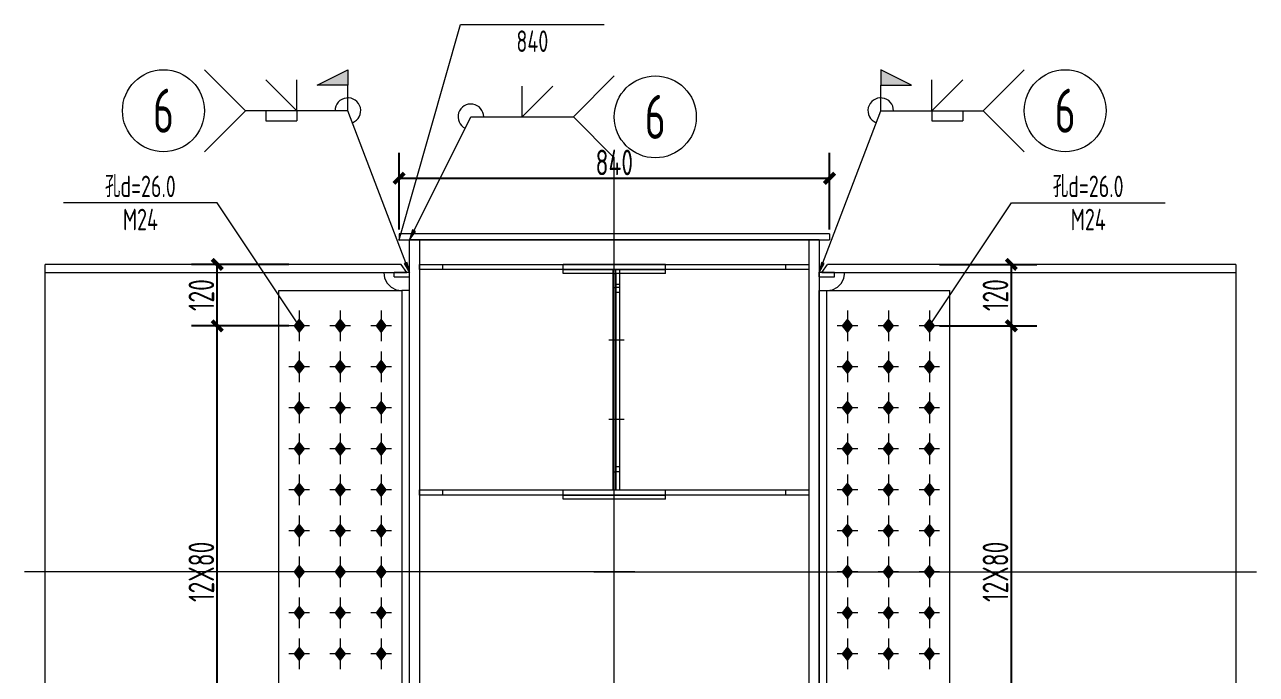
# Model space of a CAD drawing. Extents: x 19118 to 566552, y -1188739 to 92943.
# Drawn here: x 271137 to 283158, y -337505 to -331165 of the extents above; entities that cross this region are included whole.
import ezdxf
from ezdxf.enums import TextEntityAlignment as Align

# ---------------------------------------------------------------- set-up
doc = ezdxf.new("R2010")
doc.units = 0
doc.header["$LTSCALE"] = 1000
doc.header["$MEASUREMENT"] = 0
doc.linetypes.add('线型2', pattern=[5, 3, -2])
doc.linetypes.add('线型3', pattern=[19, 15, -1.5, 1, -1.5])
doc.layers.get('0').update_dxf_attribs({"linetype": 'CONTINUOUS'})
doc.layers.get('Defpoints').update_dxf_attribs({"linetype": 'CONTINUOUS'})
doc.layers.add('WALL', color=6, linetype='CONTINUOUS')
for name, color, linetype, lineweight in [('孔标注', 9, 'CONTINUOUS', 18), ('尺寸标注', 9, 'CONTINUOUS', 18), ('柱_主零件_实线', 51, 'CONTINUOUS', 18), ('柱_零件_实线', 3, 'CONTINUOUS', 18), ('梁_主零件_实线', 141, 'CONTINUOUS', 18), ('梁_零件_实线', 3, 'CONTINUOUS', 18), ('点划线', 9, '线型3', 18), ('焊缝标注', 9, 'CONTINUOUS', 18), ('螺栓组-普通_实线', 7, 'CONTINUOUS', 18), ('钢板标注', 9, 'CONTINUOUS', 18), ('钢框架轴线', 9, 'CONTINUOUS', 18)]:
    doc.layers.add(name, color=color, linetype=linetype, lineweight=lineweight)
doc.styles.add('PkpmHz', font='Pkpmeng', dxfattribs={"width": 0.7, "bigfont": 'hztxt'})
doc.dimstyles.new('Pkpm_100', dxfattribs={"dimtxt": 250, "dimasz": 100, "dimexe": 250, "dimexo": 0.0625, "dimgap": 30, "dimtad": 1, "dimdec": 0, "dimrnd": 5, "dimzin": 0, "dimdsep": 46, "dimtxsty": 'PkpmHz', "dimblk1": 'ARCHTICK', "dimblk2": 'ARCHTICK', "dimsah": 1, "dimcen": 0.09, "dimadec": 0, "dimazin": 0, "dimtfac": 1, "dimtdec": 0, "dimtmove": 2, "dimatfit": 1, "dimfxl": 1, "dimtolj": 1, "dimtzin": 0, "dimarcsym": 0})

# ---------------------------------------------------------------- blocks, each defined once
blk = doc.blocks.new('_ArchTick')
at = {"color": 0, "linetype": 'ByBlock', "const_width": 0.4}
blk.add_lwpolyline([(-0.5, -0.5), (0.5, 0.5)], dxfattribs=at)
blk = doc.blocks.new('*D959')
at = {"layer": 'Defpoints', "color": 0, "linetype": 'Continuous'}
for p in [(278992, -332665), (274792, -333265), (278992, -333265)]:
    blk.add_point(p, dxfattribs=at)
at = {"layer": '尺寸标注', "color": 0, "linetype": 'Continuous', "lineweight": -2}
for p, q in [((274792, -333165), (274792, -332415)), ((278992, -333165), (278992, -332415)), ((274792, -332665), (278992, -332665))]:
    blk.add_line(p, q, dxfattribs=at)
at = {"layer": '尺寸标注', "color": 0, "linetype": 'Continuous', "lineweight": -2, "xscale": 100, "yscale": 100, "zscale": 100, "rotation": 180}
blk.add_blockref('_ArchTick', (274792, -332665), dxfattribs=at)
at = {"layer": '尺寸标注', "color": 0, "linetype": 'Continuous', "lineweight": -2, "xscale": 100, "yscale": 100, "zscale": 100}
blk.add_blockref('_ArchTick', (278992, -332665), dxfattribs=at)
at = {"layer": '尺寸标注', "color": 0, "linetype": 'Continuous', "insert": (276892, -332510), "char_height": 250, "attachment_point": 5, "style": 'PkpmHz'}
blk.add_mtext('\\A1;840', dxfattribs=at)
blk = doc.blocks.new('*D966')
at = {"layer": 'Defpoints', "color": 0, "linetype": 'Continuous'}
for p in [(273017, -334105), (273817, -334105), (273817, -338905)]:
    blk.add_point(p, dxfattribs=at)
at = {"layer": '尺寸标注', "color": 0, "linetype": 'Continuous', "lineweight": -2}
for p, q in [((273717, -334105), (272767, -334105)), ((273017, -338905), (273017, -334105)), ((273717, -338905), (272767, -338905))]:
    blk.add_line(p, q, dxfattribs=at)
at = {"layer": '尺寸标注', "color": 0, "linetype": 'Continuous', "lineweight": -2, "xscale": 100, "yscale": 100, "zscale": 100}
for p, rotation in [((273017, -334105), 90), ((273017, -338905), 270)]:
    blk.add_blockref('_ArchTick', p, dxfattribs=dict(at, rotation=rotation))
at = {"layer": '尺寸标注', "color": 0, "linetype": 'Continuous', "insert": (272862, -336505), "char_height": 250, "attachment_point": 5, "rotation": 90, "style": 'PkpmHz'}
blk.add_mtext('\\A1;12X80', dxfattribs=at)
blk = doc.blocks.new('*D967')
at = {"layer": 'Defpoints', "color": 0, "linetype": 'Continuous'}
for p in [(273017, -333505), (273817, -333505), (273817, -334105)]:
    blk.add_point(p, dxfattribs=at)
at = {"layer": '尺寸标注', "color": 0, "linetype": 'Continuous', "lineweight": -2}
for p, q in [((273717, -333505), (272767, -333505)), ((273017, -334105), (273017, -333505)), ((273717, -334105), (272767, -334105))]:
    blk.add_line(p, q, dxfattribs=at)
at = {"layer": '尺寸标注', "color": 0, "linetype": 'Continuous', "lineweight": -2, "xscale": 100, "yscale": 100, "zscale": 100}
for p, rotation in [((273017, -333505), 90), ((273017, -334105), 270)]:
    blk.add_blockref('_ArchTick', p, dxfattribs=dict(at, rotation=rotation))
at = {"layer": '尺寸标注', "color": 0, "linetype": 'Continuous', "insert": (272862, -333805), "char_height": 250, "attachment_point": 5, "rotation": 90, "style": 'PkpmHz'}
blk.add_mtext('\\A1;120', dxfattribs=at)
blk = doc.blocks.new('*D974')
at = {"layer": 'Defpoints', "color": 0, "linetype": 'Continuous'}
for p in [(279967, -334105), (280767, -334105), (279967, -338905)]:
    blk.add_point(p, dxfattribs=at)
at = {"layer": '尺寸标注', "color": 0, "linetype": 'Continuous', "lineweight": -2}
for p, q in [((280067, -334105), (281017, -334105)), ((280767, -338905), (280767, -334105)), ((280067, -338905), (281017, -338905))]:
    blk.add_line(p, q, dxfattribs=at)
at = {"layer": '尺寸标注', "color": 0, "linetype": 'Continuous', "lineweight": -2, "xscale": 100, "yscale": 100, "zscale": 100}
for p, rotation in [((280767, -334105), 90), ((280767, -338905), 270)]:
    blk.add_blockref('_ArchTick', p, dxfattribs=dict(at, rotation=rotation))
at = {"layer": '尺寸标注', "color": 0, "linetype": 'Continuous', "insert": (280612, -336505), "char_height": 250, "attachment_point": 5, "rotation": 90, "style": 'PkpmHz'}
blk.add_mtext('\\A1;12X80', dxfattribs=at)
blk = doc.blocks.new('*D975')
at = {"layer": 'Defpoints', "color": 0, "linetype": 'Continuous'}
for p in [(279967, -333505), (280767, -333505), (279967, -334105)]:
    blk.add_point(p, dxfattribs=at)
at = {"layer": '尺寸标注', "color": 0, "linetype": 'Continuous', "lineweight": -2}
for p, q in [((280067, -333505), (281017, -333505)), ((280767, -334105), (280767, -333505)), ((280067, -334105), (281017, -334105))]:
    blk.add_line(p, q, dxfattribs=at)
at = {"layer": '尺寸标注', "color": 0, "linetype": 'Continuous', "lineweight": -2, "xscale": 100, "yscale": 100, "zscale": 100}
for p, rotation in [((280767, -333505), 90), ((280767, -334105), 270)]:
    blk.add_blockref('_ArchTick', p, dxfattribs=dict(at, rotation=rotation))
at = {"layer": '尺寸标注', "color": 0, "linetype": 'Continuous', "insert": (280612, -333805), "char_height": 250, "attachment_point": 5, "rotation": 90, "style": 'PkpmHz'}
blk.add_mtext('\\A1;120', dxfattribs=at)

msp = doc.modelspace()

# ---------------------------------------------------------------- hatches: boundary and pattern name
at = {"layer": '焊缝标注'}
for points in [[(274292.16, -331755.49), (273992.16, -331755.49), (274292.16, -331605.49)], [(279492.16, -331755.49), (279792.16, -331755.49), (279492.16, -331605.49)], [(274892.16, -333265.49), (274950.3, -333182.75), (274923.46, -333169.33)], [(274892.16, -333585.49), (274870.68, -333486.67), (274842.63, -333497.33)], [(278892.16, -333585.49), (278941.68, -333497.33), (278913.64, -333486.67)]]:
    msp.add_hatch(color=256, dxfattribs=at).paths.add_polyline_path(points)
at = {"layer": '螺栓组-普通_实线'}
for points in [[(273817.16, -334040.49), (273767.16, -334105.49), (273817.16, -334170.49), (273867.16, -334105.49)], [(274217.16, -334040.49), (274167.16, -334105.49), (274217.16, -334170.49), (274267.16, -334105.49)], [(274617.16, -334040.49), (274567.16, -334105.49), (274617.16, -334170.49), (274667.16, -334105.49)], [(279167.16, -334040.49), (279117.16, -334105.49), (279167.16, -334170.49), (279217.16, -334105.49)], [(279567.16, -334040.49), (279517.16, -334105.49), (279567.16, -334170.49), (279617.16, -334105.49)], [(279967.16, -334040.49), (279917.16, -334105.49), (279967.16, -334170.49), (280017.16, -334105.49)], [(273817.16, -334440.49), (273767.16, -334505.49), (273817.16, -334570.49), (273867.16, -334505.49)], [(274217.16, -334440.49), (274167.16, -334505.49), (274217.16, -334570.49), (274267.16, -334505.49)], [(274617.16, -334440.49), (274567.16, -334505.49), (274617.16, -334570.49), (274667.16, -334505.49)], [(279167.16, -334440.49), (279117.16, -334505.49), (279167.16, -334570.49), (279217.16, -334505.49)], [(279567.16, -334440.49), (279517.16, -334505.49), (279567.16, -334570.49), (279617.16, -334505.49)], [(279967.16, -334440.49), (279917.16, -334505.49), (279967.16, -334570.49), (280017.16, -334505.49)], [(273817.16, -334840.49), (273767.16, -334905.49), (273817.16, -334970.49), (273867.16, -334905.49)], [(274217.16, -334840.49), (274167.16, -334905.49), (274217.16, -334970.49), (274267.16, -334905.49)], [(274617.16, -334840.49), (274567.16, -334905.49), (274617.16, -334970.49), (274667.16, -334905.49)], [(279167.16, -334840.49), (279117.16, -334905.49), (279167.16, -334970.49), (279217.16, -334905.49)], [(279567.16, -334840.49), (279517.16, -334905.49), (279567.16, -334970.49), (279617.16, -334905.49)], [(279967.16, -334840.49), (279917.16, -334905.49), (279967.16, -334970.49), (280017.16, -334905.49)], [(273817.16, -335240.49), (273767.16, -335305.49), (273817.16, -335370.49), (273867.16, -335305.49)], [(274217.16, -335240.49), (274167.16, -335305.49), (274217.16, -335370.49), (274267.16, -335305.49)], [(274617.16, -335240.49), (274567.16, -335305.49), (274617.16, -335370.49), (274667.16, -335305.49)], [(279167.16, -335240.49), (279117.16, -335305.49), (279167.16, -335370.49), (279217.16, -335305.49)], [(279567.16, -335240.49), (279517.16, -335305.49), (279567.16, -335370.49), (279617.16, -335305.49)], [(279967.16, -335240.49), (279917.16, -335305.49), (279967.16, -335370.49), (280017.16, -335305.49)], [(273817.16, -335640.49), (273767.16, -335705.49), (273817.16, -335770.49), (273867.16, -335705.49)], [(274217.16, -335640.49), (274167.16, -335705.49), (274217.16, -335770.49), (274267.16, -335705.49)], [(274617.16, -335640.49), (274567.16, -335705.49), (274617.16, -335770.49), (274667.16, -335705.49)], [(279167.16, -335640.49), (279117.16, -335705.49), (279167.16, -335770.49), (279217.16, -335705.49)], [(279567.16, -335640.49), (279517.16, -335705.49), (279567.16, -335770.49), (279617.16, -335705.49)], [(279967.16, -335640.49), (279917.16, -335705.49), (279967.16, -335770.49), (280017.16, -335705.49)], [(273817.16, -336040.49), (273767.16, -336105.49), (273817.16, -336170.49), (273867.16, -336105.49)], [(274217.16, -336040.49), (274167.16, -336105.49), (274217.16, -336170.49), (274267.16, -336105.49)], [(274617.16, -336040.49), (274567.16, -336105.49), (274617.16, -336170.49), (274667.16, -336105.49)], [(279167.16, -336040.49), (279117.16, -336105.49), (279167.16, -336170.49), (279217.16, -336105.49)], [(279567.16, -336040.49), (279517.16, -336105.49), (279567.16, -336170.49), (279617.16, -336105.49)], [(279967.16, -336040.49), (279917.16, -336105.49), (279967.16, -336170.49), (280017.16, -336105.49)], [(273817.16, -336440.49), (273767.16, -336505.49), (273817.16, -336570.49), (273867.16, -336505.49)], [(274217.16, -336440.49), (274167.16, -336505.49), (274217.16, -336570.49), (274267.16, -336505.49)], [(274617.16, -336440.49), (274567.16, -336505.49), (274617.16, -336570.49), (274667.16, -336505.49)], [(279167.16, -336440.49), (279117.16, -336505.49), (279167.16, -336570.49), (279217.16, -336505.49)], [(279567.16, -336440.49), (279517.16, -336505.49), (279567.16, -336570.49), (279617.16, -336505.49)], [(279967.16, -336440.49), (279917.16, -336505.49), (279967.16, -336570.49), (280017.16, -336505.49)], [(273817.16, -336840.49), (273767.16, -336905.49), (273817.16, -336970.49), (273867.16, -336905.49)], [(274217.16, -336840.49), (274167.16, -336905.49), (274217.16, -336970.49), (274267.16, -336905.49)], [(274617.16, -336840.49), (274567.16, -336905.49), (274617.16, -336970.49), (274667.16, -336905.49)], [(279167.16, -336840.49), (279117.16, -336905.49), (279167.16, -336970.49), (279217.16, -336905.49)], [(279567.16, -336840.49), (279517.16, -336905.49), (279567.16, -336970.49), (279617.16, -336905.49)], [(279967.16, -336840.49), (279917.16, -336905.49), (279967.16, -336970.49), (280017.16, -336905.49)], [(273817.16, -337240.49), (273767.16, -337305.49), (273817.16, -337370.49), (273867.16, -337305.49)], [(274217.16, -337240.49), (274167.16, -337305.49), (274217.16, -337370.49), (274267.16, -337305.49)], [(274617.16, -337240.49), (274567.16, -337305.49), (274617.16, -337370.49), (274667.16, -337305.49)], [(279167.16, -337240.49), (279117.16, -337305.49), (279167.16, -337370.49), (279217.16, -337305.49)], [(279567.16, -337240.49), (279517.16, -337305.49), (279567.16, -337370.49), (279617.16, -337305.49)], [(279967.16, -337240.49), (279917.16, -337305.49), (279967.16, -337370.49), (280017.16, -337305.49)]]:
    msp.add_hatch(color=1, dxfattribs=at).paths.add_polyline_path(points)

# ---------------------------------------------------------------- linework, layer by layer
at = {"layer": '孔标注', "ltscale": 100}
for p, q in [((273017.16, -332905.49), (271517.16, -332905.49)), ((273817.16, -334105.49), (273017.16, -332905.49)), ((279967.16, -334105.49), (280767.16, -332905.49)), ((280767.16, -332905.49), (282267.15, -332905.49))]:
    msp.add_line(p, q, dxfattribs=at)
at = {"layer": '孔标注', "ltscale": 100, "const_width": 10}
for points in [[(273822.16, -334105.49, 1), (273812.16, -334105.49, 1)], [(279972.16, -334105.49, 1), (279962.16, -334105.49, 1)]]:
    msp.add_lwpolyline(points, format="xyb", close=True, dxfattribs=at)
at = {"layer": '柱_主零件_实线', "linetype": 'Continuous', "ltscale": 100}
for p, q in [((274892.16, -342322.78), (274892.16, -333265.49)), ((278892.16, -333265.49), (274892.16, -333265.49)), ((274992.16, -333265.49), (274992.16, -342322.78)), ((278792.16, -342322.78), (278792.16, -333265.49)), ((278892.16, -333265.49), (278892.16, -342322.78))]:
    msp.add_line(p, q, dxfattribs=at)
at = {"layer": '柱_零件_实线', "ltscale": 100}
for p, q in [((278992.16, -333205.49), (274792.16, -333205.49)), ((274792.16, -333205.49), (274792.16, -333265.49)), ((278992.16, -333205.49), (278992.16, -333265.49)), ((274792.16, -333265.49), (278992.16, -333265.49)), ((274992.16, -333505.49), (278792.16, -333505.49)), ((274992.16, -333555.49), (274992.16, -333505.49)), ((278792.16, -333555.49), (274992.16, -333555.49)), ((276392.16, -333555.49), (276392.16, -333505.49)), ((278792.16, -333555.49), (278792.16, -333505.49)), ((276907.16, -333595.49), (276907.16, -335705.49)), ((276947.16, -335705.49), (276947.16, -333595.49)), ((274892.16, -333760.49), (274817.16, -333760.49)), ((274892.16, -339250.49), (274892.16, -333760.49)), ((276947.16, -333700.49), (276907.16, -333700.49)), ((276947.16, -333730.49), (276907.16, -333730.49)), ((278892.16, -333760.49), (278967.16, -333760.49)), ((278892.16, -339250.49), (278892.16, -333760.49)), ((276947.16, -335530.49), (276907.16, -335530.49)), ((274992.16, -335755.49), (274992.16, -335705.49)), ((274992.16, -335705.49), (276877.16, -335705.49)), ((276392.16, -335755.49), (276392.16, -335705.49)), ((276907.16, -335705.49), (278792.16, -335705.49)), ((278792.16, -335755.49), (278792.16, -335705.49)), ((278792.16, -335755.49), (274992.16, -335755.49))]:
    msp.add_line(p, q, dxfattribs=at)
at = {"layer": '柱_零件_实线', "linetype": '线型2', "ltscale": 100}
for p, q in [((275217.16, -333555.49), (275217.16, -333505.49)), ((276907.16, -333595.49), (276907.16, -333555.49)), ((276947.16, -333595.49), (276947.16, -333555.49)), ((277392.16, -333555.49), (277392.16, -333505.49)), ((278567.16, -333555.49), (278567.16, -333505.49)), ((273617.16, -339250.49), (273617.16, -333760.49)), ((273617.16, -333760.49), (274817.16, -333760.49)), ((276947.16, -333780.49), (276907.16, -333780.49)), ((278967.16, -333760.49), (280167.16, -333760.49)), ((280167.16, -339250.49), (280167.16, -333760.49)), ((276947.16, -335480.49), (276907.16, -335480.49)), ((275217.16, -335755.49), (275217.16, -335705.49)), ((276877.16, -335705.49), (276907.16, -335705.49)), ((277392.16, -335755.49), (277392.16, -335705.49)), ((278567.16, -335755.49), (278567.16, -335705.49))]:
    msp.add_line(p, q, dxfattribs=at)
at = {"layer": '梁_主零件_实线', "ltscale": 100}
for p, q in [((274811.14, -333505.49), (271337.23, -333505.49)), ((271337.23, -339505.49), (271337.23, -333505.49)), ((274867.16, -333585.49), (274811.14, -333505.49)), ((277392.16, -333505.49), (276392.16, -333505.49)), ((276392.16, -333555.49), (276392.16, -333505.49)), ((277392.16, -333555.49), (276392.16, -333555.49)), ((276877.16, -333555.49), (276877.16, -335705.49)), ((276907.16, -335705.49), (276907.16, -333555.49)), ((277392.16, -333555.49), (277392.16, -333505.49)), ((278917.16, -333585.49), (278973.17, -333505.49)), ((282958.07, -333505.49), (278973.17, -333505.49)), ((282958.07, -333505.49), (282958.07, -339505.49)), ((271337.23, -333585.49), (274867.16, -333585.49)), ((274642.16, -333585.49), (274650.72, -333639.56)), ((274650.72, -333639.56), (274675.58, -333688.35)), ((274675.58, -333688.35), (274714.29, -333727.06)), ((278917.16, -333585.49), (282958.07, -333585.49)), ((279070.02, -333727.06), (279108.73, -333688.35)), ((279108.73, -333688.35), (279133.59, -333639.56)), ((279133.59, -333639.56), (279142.16, -333585.49)), ((274714.29, -333727.06), (274763.08, -333751.92)), ((274763.08, -333751.92), (274817.16, -333760.49)), ((274817.16, -333760.49), (274817.16, -339250.49)), ((278967.16, -333760.49), (279021.23, -333751.92)), ((278967.16, -339250.49), (278967.16, -333760.49)), ((279021.23, -333751.92), (279070.02, -333727.06)), ((276392.16, -335755.49), (276392.16, -335705.49)), ((276392.16, -335705.49), (277392.16, -335705.49)), ((277392.16, -335755.49), (277392.16, -335705.49)), ((277392.16, -335755.49), (276392.16, -335755.49))]:
    msp.add_line(p, q, dxfattribs=at)
at = {"layer": '梁_主零件_实线', "linetype": '线型2', "ltscale": 100}
for p, q in [((276877.16, -333730.49), (276907.16, -333730.49)), ((276877.16, -335530.49), (276907.16, -335530.49))]:
    msp.add_line(p, q, dxfattribs=at)
at = {"layer": '梁_零件_实线', "ltscale": 100}
for p, q in [((276392.16, -333595.49), (276392.16, -333555.49)), ((276392.16, -333555.49), (277392.16, -333555.49)), ((277392.16, -333595.49), (277392.16, -333555.49)), ((274892.16, -333585.49), (274742.16, -333585.49)), ((274742.16, -333625.49), (274742.16, -333585.49)), ((274742.16, -333625.49), (274892.16, -333625.49)), ((274892.16, -333625.49), (274892.16, -333585.49)), ((276877.16, -333595.49), (276392.16, -333595.49)), ((277392.16, -333595.49), (276907.16, -333595.49)), ((279042.16, -333585.49), (278892.16, -333585.49)), ((278892.16, -333625.49), (278892.16, -333585.49)), ((278892.16, -333625.49), (279042.16, -333625.49)), ((279042.16, -333625.49), (279042.16, -333585.49)), ((276392.16, -335795.49), (276392.16, -335755.49)), ((276392.16, -335755.49), (277392.16, -335755.49)), ((277392.16, -335795.49), (276392.16, -335795.49)), ((277392.16, -335795.49), (277392.16, -335755.49))]:
    msp.add_line(p, q, dxfattribs=at)
at = {"layer": '梁_零件_实线', "linetype": '线型2', "ltscale": 100}
msp.add_line((276877.16, -333595.49), (276907.16, -333595.49), dxfattribs=at)
at = {"layer": '点划线', "ltscale": 100}
for p, q in [((277092.16, -336505.49), (271137.23, -336505.49)), ((276692.16, -336505.49), (283158.07, -336505.49))]:
    msp.add_line(p, q, dxfattribs=at)
at = {"layer": '焊缝标注', "ltscale": 100}
for p, q in [((273292.16, -332005.49), (272892.16, -331605.49)), ((280492.16, -332005.49), (280892.16, -331605.49)), ((273792.16, -332005.49), (273492.16, -331705.49)), ((273792.16, -332005.49), (273792.16, -331705.49)), ((274292.16, -332005.49), (274292.16, -331755.49)), ((275992.16, -332065.49), (275992.16, -331765.49)), ((275992.16, -332065.49), (276292.16, -331765.49)), ((276492.16, -332065.49), (276892.16, -331665.49)), ((279492.16, -332005.49), (279492.16, -331755.49)), ((279992.16, -332005.49), (279992.16, -331705.49)), ((279992.16, -332005.49), (280292.16, -331705.49)), ((273292.16, -332005.49), (272892.16, -332405.49)), ((274292.16, -332005.49), (273292.16, -332005.49)), ((273492.16, -332005.49), (273492.16, -332105.49)), ((273792.16, -332005.49), (273792.16, -332105.49)), ((274892.16, -333585.49), (274292.16, -332005.49)), ((278892.16, -333585.49), (279492.16, -332005.49)), ((279492.16, -332005.49), (280492.16, -332005.49)), ((279992.16, -332005.49), (279992.16, -332105.49)), ((280292.16, -332005.49), (280292.16, -332105.49)), ((280492.16, -332005.49), (280892.16, -332405.49)), ((273492.16, -332105.49), (273792.16, -332105.49)), ((274892.16, -333265.49), (275492.16, -332065.49)), ((275492.16, -332065.49), (276492.16, -332065.49)), ((276492.16, -332065.49), (276892.16, -332465.49)), ((279992.16, -332105.49), (280292.16, -332105.49))]:
    msp.add_line(p, q, dxfattribs=at)
at = {"layer": '焊缝标注', "linetype": 'Continuous'}
for points in [[(274292.16, -331755.49), (273992.16, -331755.49), (274292.16, -331605.49)], [(279492.16, -331755.49), (279792.16, -331755.49), (279492.16, -331605.49)], [(274892.16, -333265.49), (274950.3, -333182.75), (274923.46, -333169.33)], [(274892.16, -333585.49), (274870.68, -333486.67), (274842.63, -333497.33)], [(278892.16, -333585.49), (278941.68, -333497.33), (278913.64, -333486.67)]]:
    msp.add_lwpolyline(points, close=True, dxfattribs=at)
at = {"layer": '焊缝标注', "ltscale": 100}
for centre in [(272492.16, -332005.49), (281292.15, -332005.49), (277292.16, -332065.49)]:
    msp.add_circle(centre, 400, dxfattribs=at)
for centre, start, end in [((274292.16, -332005.49), 290.794128, 180), ((279492.16, -332005.49), 0, 249.205887), ((275492.16, -332065.49), 0, 243.434952)]:
    msp.add_arc(centre, 125, start, end, dxfattribs=at)
at = {"layer": '螺栓组-普通_实线', "color": 9, "ltscale": 100}
for p, q in [((273817.16, -333955.49), (273817.16, -334255.49)), ((274217.16, -333955.49), (274217.16, -334255.49)), ((274617.16, -333955.49), (274617.16, -334255.49)), ((279167.16, -333955.49), (279167.16, -334255.49)), ((279567.16, -333955.49), (279567.16, -334255.49)), ((279967.16, -333955.49), (279967.16, -334255.49)), ((273917.16, -334105.49), (273717.16, -334105.49)), ((274317.16, -334105.49), (274117.16, -334105.49)), ((274717.16, -334105.49), (274517.16, -334105.49)), ((279267.16, -334105.49), (279067.16, -334105.49)), ((279667.16, -334105.49), (279467.16, -334105.49)), ((280067.16, -334105.49), (279867.16, -334105.49)), ((273817.16, -334355.49), (273817.16, -334655.49)), ((274217.16, -334355.49), (274217.16, -334655.49)), ((274617.16, -334355.49), (274617.16, -334655.49)), ((279167.16, -334355.49), (279167.16, -334655.49)), ((279567.16, -334355.49), (279567.16, -334655.49)), ((279967.16, -334355.49), (279967.16, -334655.49)), ((273917.16, -334505.49), (273717.16, -334505.49)), ((274317.16, -334505.49), (274117.16, -334505.49)), ((274717.16, -334505.49), (274517.16, -334505.49)), ((279267.16, -334505.49), (279067.16, -334505.49)), ((279667.16, -334505.49), (279467.16, -334505.49)), ((280067.16, -334505.49), (279867.16, -334505.49)), ((273817.16, -334755.49), (273817.16, -335055.49)), ((274217.16, -334755.49), (274217.16, -335055.49)), ((274617.16, -334755.49), (274617.16, -335055.49)), ((279167.16, -334755.49), (279167.16, -335055.49)), ((279567.16, -334755.49), (279567.16, -335055.49)), ((279967.16, -334755.49), (279967.16, -335055.49)), ((273917.16, -334905.49), (273717.16, -334905.49)), ((274317.16, -334905.49), (274117.16, -334905.49)), ((274717.16, -334905.49), (274517.16, -334905.49)), ((279267.16, -334905.49), (279067.16, -334905.49)), ((279667.16, -334905.49), (279467.16, -334905.49)), ((280067.16, -334905.49), (279867.16, -334905.49)), ((273817.16, -335155.49), (273817.16, -335455.49)), ((274217.16, -335155.49), (274217.16, -335455.49)), ((274617.16, -335155.49), (274617.16, -335455.49)), ((279167.16, -335155.49), (279167.16, -335455.49)), ((279567.16, -335155.49), (279567.16, -335455.49)), ((279967.16, -335155.49), (279967.16, -335455.49)), ((273917.16, -335305.49), (273717.16, -335305.49)), ((274317.16, -335305.49), (274117.16, -335305.49)), ((274717.16, -335305.49), (274517.16, -335305.49)), ((279267.16, -335305.49), (279067.16, -335305.49)), ((279667.16, -335305.49), (279467.16, -335305.49)), ((280067.16, -335305.49), (279867.16, -335305.49)), ((273817.16, -335555.49), (273817.16, -335855.49)), ((274217.16, -335555.49), (274217.16, -335855.49)), ((274617.16, -335555.49), (274617.16, -335855.49)), ((279167.16, -335555.49), (279167.16, -335855.49)), ((279567.16, -335555.49), (279567.16, -335855.49)), ((279967.16, -335555.49), (279967.16, -335855.49)), ((273917.16, -335705.49), (273717.16, -335705.49)), ((274317.16, -335705.49), (274117.16, -335705.49)), ((274717.16, -335705.49), (274517.16, -335705.49)), ((279267.16, -335705.49), (279067.16, -335705.49)), ((279667.16, -335705.49), (279467.16, -335705.49)), ((280067.16, -335705.49), (279867.16, -335705.49)), ((273817.16, -335955.49), (273817.16, -336255.49)), ((274217.16, -335955.49), (274217.16, -336255.49)), ((274617.16, -335955.49), (274617.16, -336255.49)), ((279167.16, -335955.49), (279167.16, -336255.49)), ((279567.16, -335955.49), (279567.16, -336255.49)), ((279967.16, -335955.49), (279967.16, -336255.49)), ((273917.16, -336105.49), (273717.16, -336105.49)), ((274317.16, -336105.49), (274117.16, -336105.49)), ((274717.16, -336105.49), (274517.16, -336105.49)), ((279267.16, -336105.49), (279067.16, -336105.49)), ((279667.16, -336105.49), (279467.16, -336105.49)), ((280067.16, -336105.49), (279867.16, -336105.49)), ((273817.16, -336355.49), (273817.16, -336655.49)), ((274217.16, -336355.49), (274217.16, -336655.49)), ((274617.16, -336355.49), (274617.16, -336655.49)), ((279167.16, -336355.49), (279167.16, -336655.49)), ((279567.16, -336355.49), (279567.16, -336655.49)), ((279967.16, -336355.49), (279967.16, -336655.49)), ((273917.16, -336505.49), (273717.16, -336505.49)), ((274317.16, -336505.49), (274117.16, -336505.49)), ((274717.16, -336505.49), (274517.16, -336505.49)), ((279267.16, -336505.49), (279067.16, -336505.49)), ((279667.16, -336505.49), (279467.16, -336505.49)), ((280067.16, -336505.49), (279867.16, -336505.49)), ((273817.16, -336755.49), (273817.16, -337055.49)), ((274217.16, -336755.49), (274217.16, -337055.49)), ((274617.16, -336755.49), (274617.16, -337055.49)), ((279167.16, -336755.49), (279167.16, -337055.49)), ((279567.16, -336755.49), (279567.16, -337055.49)), ((279967.16, -336755.49), (279967.16, -337055.49)), ((273917.16, -336905.49), (273717.16, -336905.49)), ((274317.16, -336905.49), (274117.16, -336905.49)), ((274717.16, -336905.49), (274517.16, -336905.49)), ((279267.16, -336905.49), (279067.16, -336905.49)), ((279667.16, -336905.49), (279467.16, -336905.49)), ((280067.16, -336905.49), (279867.16, -336905.49)), ((273817.16, -337155.49), (273817.16, -337455.49)), ((274217.16, -337155.49), (274217.16, -337455.49)), ((274617.16, -337155.49), (274617.16, -337455.49)), ((279167.16, -337155.49), (279167.16, -337455.49)), ((279567.16, -337155.49), (279567.16, -337455.49)), ((279967.16, -337155.49), (279967.16, -337455.49)), ((273917.16, -337305.49), (273717.16, -337305.49)), ((274317.16, -337305.49), (274117.16, -337305.49)), ((274717.16, -337305.49), (274517.16, -337305.49)), ((279267.16, -337305.49), (279067.16, -337305.49)), ((279667.16, -337305.49), (279467.16, -337305.49)), ((280067.16, -337305.49), (279867.16, -337305.49))]:
    msp.add_line(p, q, dxfattribs=at)
at = {"layer": '螺栓组-普通_实线', "ltscale": 100}
for p, q in [((276987.16, -334242.99), (276837.16, -334242.99)), ((276987.16, -334242.99), (276837.16, -334242.99)), ((276987.16, -335017.99), (276837.16, -335017.99)), ((276987.16, -335017.99), (276837.16, -335017.99))]:
    msp.add_line(p, q, dxfattribs=at)
at = {"layer": '螺栓组-普通_实线', "color": 1, "ltscale": 100}
for p, q in [((276947.16, -334242.99), (276877.16, -334242.99)), ((276947.16, -334242.99), (276877.16, -334242.99)), ((276947.16, -335017.99), (276877.16, -335017.99)), ((276947.16, -335017.99), (276877.16, -335017.99))]:
    msp.add_line(p, q, dxfattribs=at)
at = {"layer": '螺栓组-普通_实线', "color": 1, "linetype": 'Continuous'}
for points in [[(273817.16, -334040.49), (273767.16, -334105.49), (273817.16, -334170.49), (273867.16, -334105.49)], [(274217.16, -334040.49), (274167.16, -334105.49), (274217.16, -334170.49), (274267.16, -334105.49)], [(274617.16, -334040.49), (274567.16, -334105.49), (274617.16, -334170.49), (274667.16, -334105.49)], [(279167.16, -334040.49), (279117.16, -334105.49), (279167.16, -334170.49), (279217.16, -334105.49)], [(279567.16, -334040.49), (279517.16, -334105.49), (279567.16, -334170.49), (279617.16, -334105.49)], [(279967.16, -334040.49), (279917.16, -334105.49), (279967.16, -334170.49), (280017.16, -334105.49)], [(273817.16, -334440.49), (273767.16, -334505.49), (273817.16, -334570.49), (273867.16, -334505.49)], [(274217.16, -334440.49), (274167.16, -334505.49), (274217.16, -334570.49), (274267.16, -334505.49)], [(274617.16, -334440.49), (274567.16, -334505.49), (274617.16, -334570.49), (274667.16, -334505.49)], [(279167.16, -334440.49), (279117.16, -334505.49), (279167.16, -334570.49), (279217.16, -334505.49)], [(279567.16, -334440.49), (279517.16, -334505.49), (279567.16, -334570.49), (279617.16, -334505.49)], [(279967.16, -334440.49), (279917.16, -334505.49), (279967.16, -334570.49), (280017.16, -334505.49)], [(273817.16, -334840.49), (273767.16, -334905.49), (273817.16, -334970.49), (273867.16, -334905.49)], [(274217.16, -334840.49), (274167.16, -334905.49), (274217.16, -334970.49), (274267.16, -334905.49)], [(274617.16, -334840.49), (274567.16, -334905.49), (274617.16, -334970.49), (274667.16, -334905.49)], [(279167.16, -334840.49), (279117.16, -334905.49), (279167.16, -334970.49), (279217.16, -334905.49)], [(279567.16, -334840.49), (279517.16, -334905.49), (279567.16, -334970.49), (279617.16, -334905.49)], [(279967.16, -334840.49), (279917.16, -334905.49), (279967.16, -334970.49), (280017.16, -334905.49)], [(273817.16, -335240.49), (273767.16, -335305.49), (273817.16, -335370.49), (273867.16, -335305.49)], [(274217.16, -335240.49), (274167.16, -335305.49), (274217.16, -335370.49), (274267.16, -335305.49)], [(274617.16, -335240.49), (274567.16, -335305.49), (274617.16, -335370.49), (274667.16, -335305.49)], [(279167.16, -335240.49), (279117.16, -335305.49), (279167.16, -335370.49), (279217.16, -335305.49)], [(279567.16, -335240.49), (279517.16, -335305.49), (279567.16, -335370.49), (279617.16, -335305.49)], [(279967.16, -335240.49), (279917.16, -335305.49), (279967.16, -335370.49), (280017.16, -335305.49)], [(273817.16, -335640.49), (273767.16, -335705.49), (273817.16, -335770.49), (273867.16, -335705.49)], [(274217.16, -335640.49), (274167.16, -335705.49), (274217.16, -335770.49), (274267.16, -335705.49)], [(274617.16, -335640.49), (274567.16, -335705.49), (274617.16, -335770.49), (274667.16, -335705.49)], [(279167.16, -335640.49), (279117.16, -335705.49), (279167.16, -335770.49), (279217.16, -335705.49)], [(279567.16, -335640.49), (279517.16, -335705.49), (279567.16, -335770.49), (279617.16, -335705.49)], [(279967.16, -335640.49), (279917.16, -335705.49), (279967.16, -335770.49), (280017.16, -335705.49)], [(273817.16, -336040.49), (273767.16, -336105.49), (273817.16, -336170.49), (273867.16, -336105.49)], [(274217.16, -336040.49), (274167.16, -336105.49), (274217.16, -336170.49), (274267.16, -336105.49)], [(274617.16, -336040.49), (274567.16, -336105.49), (274617.16, -336170.49), (274667.16, -336105.49)], [(279167.16, -336040.49), (279117.16, -336105.49), (279167.16, -336170.49), (279217.16, -336105.49)], [(279567.16, -336040.49), (279517.16, -336105.49), (279567.16, -336170.49), (279617.16, -336105.49)], [(279967.16, -336040.49), (279917.16, -336105.49), (279967.16, -336170.49), (280017.16, -336105.49)], [(273817.16, -336440.49), (273767.16, -336505.49), (273817.16, -336570.49), (273867.16, -336505.49)], [(274217.16, -336440.49), (274167.16, -336505.49), (274217.16, -336570.49), (274267.16, -336505.49)], [(274617.16, -336440.49), (274567.16, -336505.49), (274617.16, -336570.49), (274667.16, -336505.49)], [(279167.16, -336440.49), (279117.16, -336505.49), (279167.16, -336570.49), (279217.16, -336505.49)], [(279567.16, -336440.49), (279517.16, -336505.49), (279567.16, -336570.49), (279617.16, -336505.49)], [(279967.16, -336440.49), (279917.16, -336505.49), (279967.16, -336570.49), (280017.16, -336505.49)], [(273817.16, -336840.49), (273767.16, -336905.49), (273817.16, -336970.49), (273867.16, -336905.49)], [(274217.16, -336840.49), (274167.16, -336905.49), (274217.16, -336970.49), (274267.16, -336905.49)], [(274617.16, -336840.49), (274567.16, -336905.49), (274617.16, -336970.49), (274667.16, -336905.49)], [(279167.16, -336840.49), (279117.16, -336905.49), (279167.16, -336970.49), (279217.16, -336905.49)], [(279567.16, -336840.49), (279517.16, -336905.49), (279567.16, -336970.49), (279617.16, -336905.49)], [(279967.16, -336840.49), (279917.16, -336905.49), (279967.16, -336970.49), (280017.16, -336905.49)], [(273817.16, -337240.49), (273767.16, -337305.49), (273817.16, -337370.49), (273867.16, -337305.49)], [(274217.16, -337240.49), (274167.16, -337305.49), (274217.16, -337370.49), (274267.16, -337305.49)], [(274617.16, -337240.49), (274567.16, -337305.49), (274617.16, -337370.49), (274667.16, -337305.49)], [(279167.16, -337240.49), (279117.16, -337305.49), (279167.16, -337370.49), (279217.16, -337305.49)], [(279567.16, -337240.49), (279517.16, -337305.49), (279567.16, -337370.49), (279617.16, -337305.49)], [(279967.16, -337240.49), (279917.16, -337305.49), (279967.16, -337370.49), (280017.16, -337305.49)]]:
    msp.add_lwpolyline(points, close=True, dxfattribs=at)
at = {"layer": '钢板标注', "ltscale": 100}
for p, q in [((274792.16, -333265.49), (275392.16, -331165.49)), ((275392.16, -331165.49), (276792.16, -331165.49))]:
    msp.add_line(p, q, dxfattribs=at)
at = {"layer": '钢板标注', "ltscale": 100, "const_width": 10}
msp.add_lwpolyline([(274797.16, -333265.49, 1), (274787.16, -333265.49, 1)], format="xyb", close=True, dxfattribs=at)
at = {"layer": '钢框架轴线', "ltscale": 100}
msp.add_line((276892.16, -343252.78), (276892.16, -332455.49), dxfattribs=at)

# ---------------------------------------------------------------- texts
at = {"layer": 'WALL', "style": 'PkpmHz', "width": 0.71}
for p in [(272267.16, -332848.87), (281517.15, -332848.87)]:
    msp.add_text('孔d=26.0', height=210, dxfattribs=at).set_placement(p, align=Align.CENTER)
for p in [(272267.16, -332962.1), (281517.15, -332962.1)]:
    msp.add_text('M24', height=210, dxfattribs=at).set_placement(p, align=Align.TOP_CENTER)
at = {"layer": '焊缝标注', "style": 'PkpmHz', "width": 0.69}
for p in [(272492.16, -332005.49), (277292.16, -332065.49), (281292.15, -332005.49)]:
    msp.add_text('6', height=430, dxfattribs=at).set_placement(p, align=Align.MIDDLE_CENTER)
at = {"layer": '钢板标注', "style": 'PkpmHz', "width": 0.71}
msp.add_text('840', height=210, dxfattribs=at).set_placement((276092.16, -331222.1), align=Align.TOP_CENTER)

# ---------------------------------------------------------------- dimensions: what is measured, and where the dimension line sits
at = {"layer": '尺寸标注', "linetype": 'Continuous'}
dim = msp.add_linear_dim(base=(278992.16, -332665.49), p1=(274792.16, -333265.49), p2=(278992.16, -333265.49), text='840', dimstyle='Pkpm_100', override={"dimexo": 100, "dimtih": 0, "dimtoh": 0}, dxfattribs=at)
dim.commit()
dim.dimension.update_dxf_attribs({"geometry": '*D959', "text_midpoint": (276892.16, -332510.49)})
for base, p1, p2, text, picture, middle in [((273017.16, -333505.49), (273817.16, -334105.49), (273817.16, -333505.49), '120', '*D967', (272862.16, -333805.49)), ((280767.16, -333505.49), (279967.16, -334105.49), (279967.16, -333505.49), '120', '*D975', (280612.16, -333805.49)), ((273017.16, -334105.49), (273817.16, -338905.49), (273817.16, -334105.49), '12X80', '*D966', (272862.16, -336505.49)), ((280767.16, -334105.49), (279967.16, -338905.49), (279967.16, -334105.49), '12X80', '*D974', (280612.16, -336505.49))]:
    dim = msp.add_linear_dim(base=base, p1=p1, p2=p2, angle=90, text=text, dimstyle='Pkpm_100', override={"dimexo": 100, "dimtih": 0, "dimtoh": 0}, dxfattribs=at)
    dim.commit()
    dim.dimension.update_dxf_attribs({"geometry": picture, "text_midpoint": middle})

doc.saveas('drawing.dxf')
